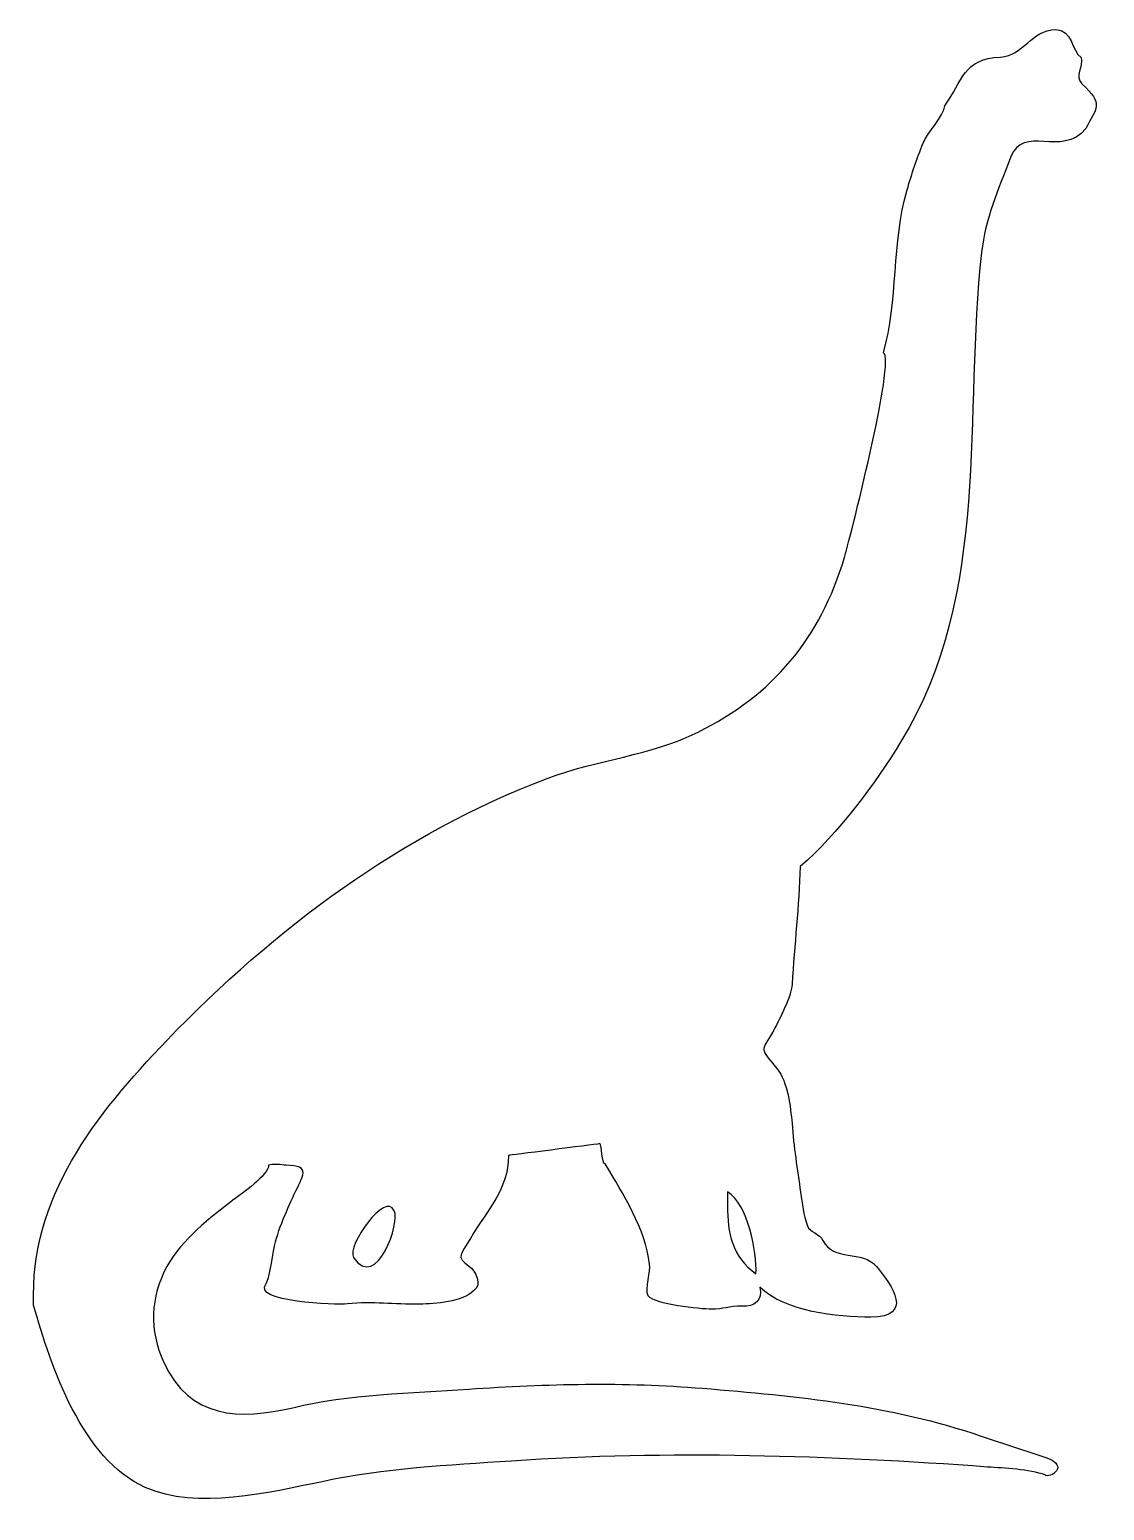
# Model space of a CAD drawing. Header units: centimetres. Extents: x -7.1 to 7.2, y -9.9 to 9.8.
import ezdxf

# ---------------------------------------------------------------- set-up
doc = ezdxf.new("R2010")
doc.units = ezdxf.units.CM
doc.header["$MEASUREMENT"] = 0
doc.layers.add('Camada 1', color=7, linetype='Continuous')

msp = doc.modelspace()

# ---------------------------------------------------------------- linework, layer by layer
at = {"layer": 'Camada 1'}
for points, knots in [([(3.02042, -2.9255), (3.05378, -2.40387), (3.11075, -1.8855), (3.12998, -1.3606), (3.12998, -1.3606), (3.62986, -0.92422), (4.12389, -0.26546), (4.46851, 0.29969), (4.46851, 0.29969), (5.67427, 2.26978), (5.29557, 4.65881), (5.53862, 6.79648), (5.53862, 6.79648), (5.59156, 7.26006), (5.75481, 7.61629), (5.92565, 8.0592), (5.92565, 8.0592), (6.09363, 8.51444), (6.60182, 8.0465), (6.92466, 8.44552), (6.92466, 8.44552), (7.06359, 8.72339), (7.17242, 8.76403), (6.87352, 9.04007), (6.87352, 9.04007), (6.76613, 9.14056), (6.90038, 9.26716), (6.8619, 9.38903), (6.8619, 9.38903), (6.73496, 9.48081), (6.74617, 9.76014), (6.52673, 9.76014), (6.52673, 9.76014), (6.19592, 9.76014), (6.0958, 9.40719), (5.79182, 9.39557), (5.79182, 9.39557), (5.29922, 9.37671), (5.28615, 9.08106), (5.05181, 8.74951), (5.05181, 8.74951), (5.03078, 8.60732), (4.82326, 8.39439), (4.76307, 8.25146), (4.76307, 8.25146), (4.67748, 8.04323), (4.61435, 7.85207), (4.55122, 7.63226), (4.55122, 7.63226), (4.34262, 6.93326), (4.4366, 6.14789), (4.23383, 5.46448), (4.23383, 5.46448), (4.41049, 5.41225), (3.76226, 2.89551), (3.71654, 2.74388), (3.71654, 2.74388), (3.39332, 1.66978), (2.7687, 0.91997), (1.7704, 0.42446), (1.7704, 0.42446), (1.15154, 0.11503), (0.41335, 0.05701), (-0.23615, -0.19003), (-0.23615, -0.19003), (-2.16814, -0.92314), (-3.86216, -2.18404), (-5.28578, -3.66732), (-5.28578, -3.66732), (-6.25484, -4.67683), (-7.11511, -5.76143), (-7.06158, -7.18958), (-7.06158, -7.18958), (-6.83449, -8.00688), (-6.41444, -9.23984), (-5.57777, -9.61203), (-5.57777, -9.61203), (-4.89255, -9.91709), (-3.92473, -9.67913), (-3.22589, -9.53623), (-3.22589, -9.53623), (-2.39957, -9.35703), (-1.55073, -9.31893), (-0.71007, -9.2609), (-0.71007, -9.2609), (1.36413, -9.11908), (3.5435, -9.18907), (5.61842, -9.3407), (5.61842, -9.3407), (5.84078, -9.35668), (6.1778, -9.37047), (6.38309, -9.44664), (6.38309, -9.44664), (6.43603, -9.49924), (6.72985, -9.3302), (6.39468, -9.21449), (6.39468, -9.21449), (6.10919, -9.11617), (5.82008, -9.02949), (5.53423, -8.9308), (5.53423, -8.9308), (4.34951, -8.52017), (3.07263, -8.3965), (1.83022, -8.29419), (1.83022, -8.29419), (0.79858, -8.20929), (-0.24615, -8.23431), (-1.27797, -8.30543), (-1.27797, -8.30543), (-2.03685, -8.35766), (-2.87441, -8.36927), (-3.61533, -8.55282), (-3.61533, -8.55282), (-4.32198, -8.71498), (-4.98651, -8.70628), (-5.3342, -7.94523), (-5.3342, -7.94523), (-5.52248, -7.53206), (-5.51467, -7.07536), (-5.28978, -6.67743), (-5.28978, -6.67743), (-5.08047, -6.30778), (-4.72807, -6.03354), (-4.39432, -5.78216), (-4.39432, -5.78216), (-4.29984, -5.71107), (-3.93744, -5.46188), (-3.93744, -5.3302), (-3.93744, -5.3302), (-3.88955, -5.30985), (-3.76152, -5.32404), (-3.70945, -5.3302), (-3.70945, -5.3302), (-3.35904, -5.3302), (-3.48492, -5.47527), (-3.59756, -5.71435), (-3.59756, -5.71435), (-3.70239, -5.94832), (-3.83989, -6.24397), (-3.87905, -6.49643), (-3.87905, -6.49643), (-3.88831, -6.55485), (-3.93038, -6.84613), (-3.97046, -6.90161), (-3.97046, -6.90161), (-4.17721, -7.14974), (-3.02931, -7.18927), (-2.89128, -7.17405), (-2.89128, -7.17405), (-2.53724, -7.13632), (-2.28877, -7.18421), (-1.92582, -7.17585), (-1.92582, -7.17585), (-1.72868, -7.17585), (-1.35578, -7.14899), (-1.2152, -6.99739), (-1.2152, -6.99739), (-1.08897, -6.92302), (-1.18435, -6.73582), (-1.27523, -6.67089), (-1.27523, -6.67089), (-1.45025, -6.54357), (-1.38712, -6.52762), (-1.25528, -6.30235), (-1.25528, -6.30235), (-1.0311, -5.91746), (-0.75014, -5.65629), (-0.75014, -5.20068), (-0.75014, -5.20068), (-0.75014, -5.19885), (0.3573, -5.06212), (0.46559, -5.0436), (0.46559, -5.0436), (0.49713, -5.06027), (0.483, -5.31276), (0.53705, -5.31276), (0.53705, -5.31276), (0.77973, -5.71903), (1.06884, -6.17321), (1.12686, -6.64401), (1.12686, -6.64401), (1.1461, -6.73288), (1.05722, -6.97884), (1.10948, -7.0648), (1.10948, -7.0648), (1.17983, -7.18233), (1.80523, -7.24326), (1.94996, -7.24326), (1.94996, -7.24326), (2.10485, -7.2498), (2.17814, -7.19754), (2.3566, -7.20553), (2.3566, -7.20553), (2.52347, -7.21278), (2.62941, -7.12864), (2.59348, -6.95306), (2.59348, -6.95306), (2.92466, -7.27442), (3.61895, -7.34991), (4.0684, -7.35028), (4.0684, -7.35028), (4.64554, -7.35028), (4.35534, -6.92983), (4.14203, -6.6752), (4.14203, -6.6752), (3.95629, -6.45393), (3.56381, -6.6081), (3.43141, -6.33169), (3.43141, -6.33169), (3.38461, -6.23591), (3.25911, -6.22321), (3.22358, -6.13505), (3.22358, -6.13505), (3.17278, -5.98998), (3.15466, -5.84089), (3.13362, -5.68923), (3.13362, -5.68923), (3.09081, -5.38779), (3.04221, -5.08093), (3.02046, -4.77549), (3.02046, -4.77549), (2.99868, -4.55747), (2.96532, -4.22518), (2.81948, -4.04492), (2.81948, -4.04492), (2.5826, -3.75726), (2.60763, -3.83307), (2.7767, -3.53779), (2.7767, -3.53779), (2.86299, -3.36005), (3.00883, -3.10359), (3.02042, -2.9255)], [0, 0, 0, 0, 0.01694915, 0.01694915, 0.01694915, 0.01694915, 0.03389831, 0.03389831, 0.03389831, 0.03389831, 0.05084746, 0.05084746, 0.05084746, 0.05084746, 0.06779661, 0.06779661, 0.06779661, 0.06779661, 0.08474576, 0.08474576, 0.08474576, 0.08474576, 0.10169492, 0.10169492, 0.10169492, 0.10169492, 0.11864407, 0.11864407, 0.11864407, 0.11864407, 0.13559322, 0.13559322, 0.13559322, 0.13559322, 0.15254237, 0.15254237, 0.15254237, 0.15254237, 0.16949153, 0.16949153, 0.16949153, 0.16949153, 0.18644068, 0.18644068, 0.18644068, 0.18644068, 0.20338983, 0.20338983, 0.20338983, 0.20338983, 0.22033898, 0.22033898, 0.22033898, 0.22033898, 0.23728814, 0.23728814, 0.23728814, 0.23728814, 0.25423729, 0.25423729, 0.25423729, 0.25423729, 0.27118644, 0.27118644, 0.27118644, 0.27118644, 0.28813559, 0.28813559, 0.28813559, 0.28813559, 0.30508475, 0.30508475, 0.30508475, 0.30508475, 0.3220339, 0.3220339, 0.3220339, 0.3220339, 0.33898305, 0.33898305, 0.33898305, 0.33898305, 0.3559322, 0.3559322, 0.3559322, 0.3559322, 0.37288136, 0.37288136, 0.37288136, 0.37288136, 0.38983051, 0.38983051, 0.38983051, 0.38983051, 0.40677966, 0.40677966, 0.40677966, 0.40677966, 0.42372881, 0.42372881, 0.42372881, 0.42372881, 0.44067797, 0.44067797, 0.44067797, 0.44067797, 0.45762712, 0.45762712, 0.45762712, 0.45762712, 0.47457627, 0.47457627, 0.47457627, 0.47457627, 0.49152542, 0.49152542, 0.49152542, 0.49152542, 0.50847458, 0.50847458, 0.50847458, 0.50847458, 0.52542373, 0.52542373, 0.52542373, 0.52542373, 0.54237288, 0.54237288, 0.54237288, 0.54237288, 0.55932203, 0.55932203, 0.55932203, 0.55932203, 0.57627119, 0.57627119, 0.57627119, 0.57627119, 0.59322034, 0.59322034, 0.59322034, 0.59322034, 0.61016949, 0.61016949, 0.61016949, 0.61016949, 0.62711864, 0.62711864, 0.62711864, 0.62711864, 0.6440678, 0.6440678, 0.6440678, 0.6440678, 0.66101695, 0.66101695, 0.66101695, 0.66101695, 0.6779661, 0.6779661, 0.6779661, 0.6779661, 0.69491525, 0.69491525, 0.69491525, 0.69491525, 0.71186441, 0.71186441, 0.71186441, 0.71186441, 0.72881356, 0.72881356, 0.72881356, 0.72881356, 0.74576271, 0.74576271, 0.74576271, 0.74576271, 0.76271186, 0.76271186, 0.76271186, 0.76271186, 0.77966102, 0.77966102, 0.77966102, 0.77966102, 0.79661017, 0.79661017, 0.79661017, 0.79661017, 0.81355932, 0.81355932, 0.81355932, 0.81355932, 0.83050847, 0.83050847, 0.83050847, 0.83050847, 0.84745763, 0.84745763, 0.84745763, 0.84745763, 0.86440678, 0.86440678, 0.86440678, 0.86440678, 0.88135593, 0.88135593, 0.88135593, 0.88135593, 0.89830508, 0.89830508, 0.89830508, 0.89830508, 0.91525424, 0.91525424, 0.91525424, 0.91525424, 0.93220339, 0.93220339, 0.93220339, 0.93220339, 0.94915254, 0.94915254, 0.94915254, 0.94915254, 0.96610169, 0.96610169, 0.96610169, 0.96610169, 1, 1, 1, 1]), ([(-2.80857, -6.55693), (-2.90924, -6.39913), (-2.37346, -5.66711), (-2.2699, -5.93773), (-2.2699, -5.93773), (-2.17939, -6.07161), (-2.49932, -7.01691), (-2.80857, -6.55693)], [0, 0, 0, 0, 0.33333333, 0.33333333, 0.33333333, 0.33333333, 1, 1, 1, 1]), ([(2.16433, -5.86663), (2.16433, -5.86663), (2.16433, -5.68346), (2.16433, -5.68346), (2.16433, -5.68346), (2.43058, -5.85068), (2.55755, -6.47933), (2.54014, -6.77423), (2.54014, -6.77423), (2.22492, -6.54788), (2.15634, -6.23229), (2.16433, -5.86663)], [0, 0, 0, 0, 0.25, 0.25, 0.25, 0.25, 0.5, 0.5, 0.5, 0.5, 1, 1, 1, 1])]:
    msp.add_open_spline(points, degree=3, knots=knots, dxfattribs=at)

doc.saveas('drawing.dxf')
